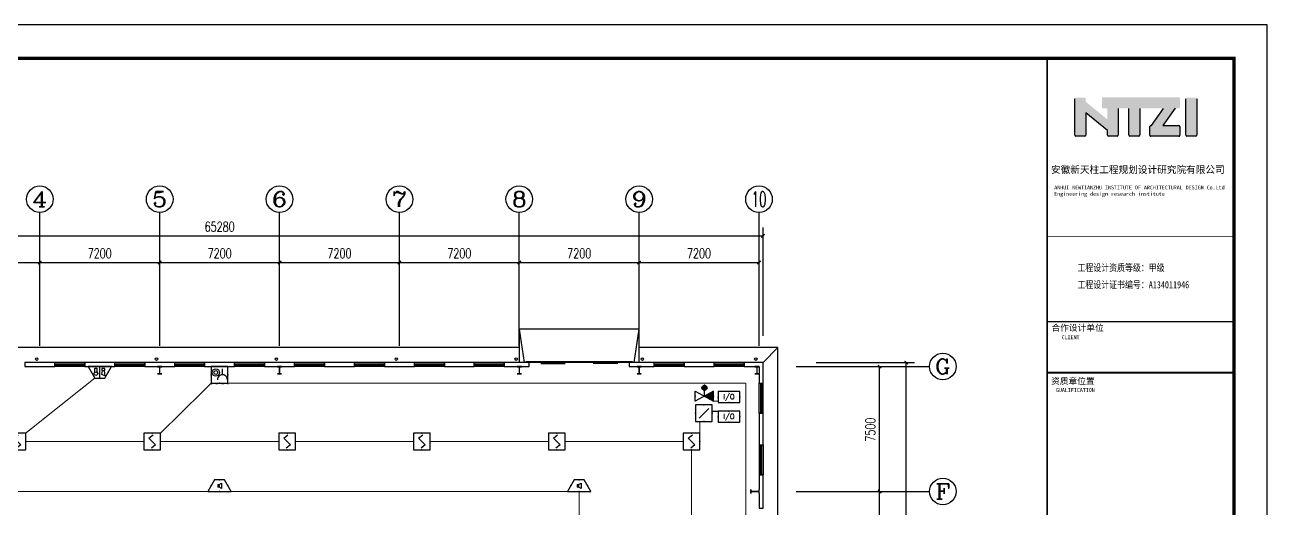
# Model space of a CAD drawing. Extents: x 4929870 to 5205508, y 4505833 to 4862647.
# Drawn here: x 5130884 to 5205508, y 4652042 to 4681045 of the extents above; entities that cross this region are included whole.
import ezdxf
from ezdxf.enums import TextEntityAlignment as Align

# ---------------------------------------------------------------- set-up
doc = ezdxf.new("R2010")
doc.units = 0
doc.header["$LTSCALE"] = 1000
doc.header["$MEASUREMENT"] = 0
doc.layers.get('0').update_dxf_attribs({"color": 4, "linetype": 'CONTINUOUS'})
doc.layers.get('Defpoints').update_dxf_attribs({"linetype": 'CONTINUOUS'})
for name, color, linetype in [('AXIS', 3, 'CONTINUOUS'), ('AXIS_TEXT', 7, 'CONTINUOUS'), ('COLUMN', 9, 'CONTINUOUS'), ('EQUIP-消防', 3, 'CONTINUOUS'), ('EVTR', 2, 'CONTINUOUS'), ('PUB_TEXT', 7, 'CONTINUOUS'), ('PUB_TITLE', 4, 'CONTINUOUS'), ('TEL_TEXT', 7, 'CONTINUOUS'), ('WALL', 5, 'CONTINUOUS'), ('WINDOW', 4, 'CONTINUOUS'), ('WIRE-消防广播', 5, 'TG_BC'), ('WIRE-消防电话', 6, 'TG_F'), ('WIRE-照明', 4, 'CONTINUOUS')]:
    doc.layers.add(name, color=color, linetype=linetype)
doc.styles.add('_TCH_AXIS', font='COMPLEX', dxfattribs={"bigfont": 'GBCBIG'})
doc.styles.add('_TCH_DIM_T3', font='SIMPLEX', dxfattribs={"width": 0.705882, "bigfont": 'GBCBIG'})
doc.styles.add('_TEL_DIM', font='SIMPLEX', dxfattribs={"width": 0.8, "height": 3.5, "bigfont": 'HZTXT'})
doc.styles.add('COMPLEX', font='COMPLEX')
doc.styles.get("Standard").update_dxf_attribs({"font": 'GBENOR', "bigfont": 'GBCBIG'})
doc.styles.add('TG_LINETYPE', font='SIMPLEX', dxfattribs={"width": 0.8, "height": 3, "bigfont": 'HZTXT'})
doc.styles.add('TQ', font='')
doc.styles.get('TQ').set_extended_font_data('SimSun')
doc.linetypes.add('TG_BC', pattern='A,2,-0.85,["BC",TG_LINETYPE,S=0.1,R=0,X=-0.65,Y=-0.15],0', length=2.85)
doc.linetypes.add('TG_F', pattern='A,2,-0.4,["F",TG_LINETYPE,S=0.1,R=0,X=-0.28,Y=-0.15],0', length=2.4)
doc.dimstyles.new('_TCH_ARCH&&200', dxfattribs={"dimtxt": 595, "dimasz": 200, "dimexe": 500, "dimexo": 600, "dimgap": 252.5, "dimtad": 1, "dimdec": 0, "dimzin": 0, "dimdsep": 46, "dimtxsty": '_TCH_DIM_T3', "dimblk": 'ARCHTICK', "dimcen": 0.09, "dimclrt": 7, "dimazin": 2, "dimtfac": 1, "dimtdec": 0, "dimtix": 1, "dimtmove": 2, "dimatfit": 3, "dimfxl": 0, "dimtolj": 1, "dimtzin": 0, "dimarcsym": 0})

# ---------------------------------------------------------------- blocks, each defined once
blk = doc.blocks.new('$equip$00002649')
for p, q in [((-0.5, 0.5), (-0.5, -0.5)), ((0.5, 0.5), (-0.5, 0.5)), ((-0.2, 0.2), (0.05, 0.4)), ((0, 0), (-0.2, 0.2)), ((0, 0), (0.2, -0.2)), ((0.5, -0.5), (0.5, 0.5)), ((-0.5, -0.5), (0.5, -0.5)), ((0.2, -0.2), (-0.05, -0.4))]:
    blk.add_line(p, q)
at = {"const_width": 0.04}
blk.add_lwpolyline([(-0.5, 0.5), (0.5, 0.5), (0.5, -0.5), (-0.5, -0.5), (-0.5, 0.5), (0.5, 0.5)], dxfattribs=at)
for p in [(-0.5, 0), (0, 0.5), (0.5, 0), (0, -0.5)]:
    blk.add_point(p)
at = {"color": 7, "flags": 1}
for tag, height, p in [('A', 0.00002, (0, 0)), ('B', 0.4, (0.762, -0.208))]:
    blk.add_attdef(tag, text='', height=height, dxfattribs=at).set_placement(p, align=Align.MIDDLE_CENTER)
blk = doc.blocks.new('$equip$00001915')
for p, q in [((0.5, 0.5), (-0.5, 0.5)), ((-0.5, 0.5), (-0.5, -0.5)), ((-0.283, -0.283), (0.283, 0.283)), ((0.5, -0.5), (0.5, 0.5)), ((-0.5, -0.5), (0.5, -0.5))]:
    blk.add_line(p, q)
for p in [(-0.5, 0), (0, 0.5), (0.5, 0), (0, -0.5)]:
    blk.add_point(p)
blk.add_solid([(0.283, 0.283), (0.075, 0.124), (0.124, 0.075)])
at = {"layer": 'TEL_TEXT', "style": '_TEL_DIM', "flags": 1}
blk.add_attdef('A', text='', height=0.00002, dxfattribs=at).set_placement((0, 0), align=Align.MIDDLE_CENTER)
blk = doc.blocks.new('$equip$00001743')
for p, q in [((-0.55, -0.95), (-0.55, -0.35)), ((0.55, -0.35), (-0.55, -0.95)), ((-0.55, -0.35), (0.55, -0.95)), ((0, -0.65), (0, -0.3)), ((0.55, -0.95), (0.55, -0.35))]:
    blk.add_line(p, q)
blk.add_circle((0, -0.15), 0.15)
for p in [(0, 0), (-0.55, -0.65), (0, -0.65), (0.55, -0.65)]:
    blk.add_point(p)
for points in [[(0, 0), (0, 0), (-0.075, -0.02), (0.075, -0.02)], [(-0.13, -0.075), (0.13, -0.075), (-0.15, -0.15), (0.15, -0.15)], [(-0.13, -0.225), (0.13, -0.225), (-0.15, -0.15), (0.15, -0.15)], [(-0.075, -0.02), (0.075, -0.02), (-0.13, -0.075), (0.13, -0.075)], [(-0.075, -0.28), (0.075, -0.28), (-0.13, -0.225), (0.13, -0.225)], [(0, -0.3), (0, -0.3), (-0.075, -0.28), (0.075, -0.28)], [(0.55, -0.35), (0.55, -0.95), (0, -0.65)]]:
    blk.add_solid(points)
at = {"flags": 9}
blk.add_attdef('A', (0, 0), '', height=0.00002, dxfattribs=at)
blk.add_attdef('B', text='', height=0.4, dxfattribs=at).set_placement((0.834, -0.65), align=Align.MIDDLE_CENTER)
blk = doc.blocks.new('$equip$00001926')
for p, q in [((0.65, 0.65), (-0.65, 0.65)), ((-0.65, 0.65), (-0.65, 0)), ((-0.65, 0), (0.65, 0)), ((0.65, 0), (0.65, 0.65))]:
    blk.add_line(p, q)
for p in [(-0.65, 0.325), (0, 0.65), (0, 0), (0.65, 0.325)]:
    blk.add_point(p)
at = {"color": 7, "style": '_TEL_DIM'}
blk.add_attdef('$TEXT$', text='', height=0.3, dxfattribs=at).set_placement((0.006, 0.343), align=Align.MIDDLE_CENTER)
at = {"color": 7, "style": '_TEL_DIM', "flags": 1}
blk.add_attdef('A', text='', height=0.00002, dxfattribs=at).set_placement((0, 0), align=Align.MIDDLE_CENTER)
blk = doc.blocks.new('$equip$00002655')
for p, q in [((-0.5, 1), (-0.5, 0)), ((0.5, 1), (-0.5, 1)), ((0.5, 0), (0.5, 1)), ((-0.5, 0), (0.5, 0)), ((-0.169, 0.5), (-0.169, 0.15))]:
    blk.add_line(p, q)
at = {"const_width": 0.04}
blk.add_lwpolyline([(-0.5, 1), (0.5, 1), (0.5, 0), (-0.5, 0), (-0.5, 1), (0.5, 1)], dxfattribs=at)
for radius in [0.226, 0.113]:
    blk.add_circle((0.227, 0.36), radius)
blk.add_arc((-0.169, 0.8), 0.3, 180, 0)
for p in [(0, 1), (-0.5, 0.5), (0, 0), (0.5, 0.5)]:
    blk.add_point(p)
at = {"color": 7, "flags": 1}
for tag, height, p in [('A', 0.00002, (0, 0)), ('B', 0.4, (0.762, 0.292))]:
    blk.add_attdef(tag, text='', height=height, dxfattribs=at).set_placement(p, align=Align.MIDDLE_CENTER)
blk = doc.blocks.new('$equip$00002677')
for p, q in [((-0.3, 0.699), (-0.703, 0)), ((-0.703, 0), (0.703, 0)), ((0.3, 0.699), (-0.3, 0.699)), ((-0.117, 0.421), (-0.117, 0.26)), ((-0.117, 0.421), (-0.036, 0.421)), ((-0.036, 0.26), (-0.117, 0.26)), ((-0.036, 0.421), (0.118, 0.503)), ((-0.036, 0.421), (-0.036, 0.26)), ((0.118, 0.173), (-0.036, 0.26)), ((0.118, 0.503), (0.118, 0.173)), ((0.703, 0), (0.3, 0.699))]:
    blk.add_line(p, q)
at = {"const_width": 0.04}
blk.add_lwpolyline([(-0.3, 0.699), (0.3, 0.699), (0.703, 0), (-0.703, 0), (-0.3, 0.699), (0.3, 0.699)], dxfattribs=at)
blk.add_lwpolyline([(-0.3, 0.699), (0.3, 0.699), (0.703, 0), (-0.703, 0), (-0.3, 0.699), (0.3, 0.699)], dxfattribs=at)
for p in [(-0.501, 0.349), (0, 0.699), (0, 0), (0.502, 0.349)]:
    blk.add_point(p)
at = {"color": 7, "flags": 1}
for tag, height, p in [('A', 0.00002, (0, 0)), ('B', 0.4, (0.961, 0.299))]:
    blk.add_attdef(tag, text='', height=height, dxfattribs=at).set_placement(p, align=Align.MIDDLE_CENTER)
blk = doc.blocks.new('$equip$00002679')
for p, q in [((-0.3, 0.699), (-0.703, 0)), ((-0.703, 0), (0.703, 0)), ((-0.264, 0.249), (-0.304, 0.569)), ((-0.304, 0.569), (-0.128, 0.489)), ((-0.304, 0.249), (-0.304, 0.113)), ((-0.128, 0.249), (-0.304, 0.249)), ((-0.304, 0.113), (-0.128, 0.113)), ((0.3, 0.699), (-0.3, 0.699)), ((0.3, 0.699), (-0.3, 0.699)), ((-0.128, 0.489), (-0.168, 0.249)), ((-0.128, 0.113), (-0.128, 0.249)), ((0, 0.699), (0, 0)), ((0.174, 0.11), (0.174, 0.338)), ((0.294, 0.11), (0.174, 0.11)), ((0.294, 0.338), (0.294, 0.11)), ((0.703, 0), (0.3, 0.699))]:
    blk.add_line(p, q)
at = {"const_width": 0.04}
for points in [[(-0.299, 0.699), (0.301, 0.699), (0.703, 0), (-0.702, 0), (-0.299, 0.699), (0.301, 0.699)], [(-0.3, 0.699), (0.3, 0.699), (0.703, 0), (-0.703, 0), (-0.3, 0.699), (0.3, 0.699)]]:
    blk.add_lwpolyline(points, dxfattribs=at)
blk.add_circle((0.234, 0.43), 0.111)
for p in [(-0.501, 0.349), (0, 0.699), (0, 0), (0.502, 0.349)]:
    blk.add_point(p)
at = {"color": 7, "flags": 1}
for tag, height, p in [('A', 0.00002, (0, 0)), ('B', 0.4, (0.961, 0.299))]:
    blk.add_attdef(tag, text='', height=height, dxfattribs=at).set_placement(p, align=Align.MIDDLE_CENTER)
blk = doc.blocks.new('_ArchTick')
at = {"color": 0, "linetype": 'ByBlock', "const_width": 0.4}
blk.add_lwpolyline([(-0.5, -0.5), (0.5, 0.5)], dxfattribs=at)
blk = doc.blocks.new('*D103')
at = {"layer": 'AXIS', "color": 0, "lineweight": -2}
for p, q in [((5124584, 4662382), (5124584, 4667282)), ((5131784, 4662382), (5131784, 4667282)), ((5124584, 4666782), (5131784, 4666782))]:
    blk.add_line(p, q, dxfattribs=at)
at = {"layer": 'Defpoints', "color": 0}
for p in [(5131784, 4666782), (5124584, 4661782), (5131784, 4661782)]:
    blk.add_point(p, dxfattribs=at)
at = {"layer": 'AXIS', "color": 0, "lineweight": -2, "xscale": 200, "yscale": 200, "zscale": 200, "rotation": 180}
blk.add_blockref('_ArchTick', (5124584, 4666782), dxfattribs=at)
at = {"layer": 'AXIS', "color": 0, "lineweight": -2, "xscale": 200, "yscale": 200, "zscale": 200}
blk.add_blockref('_ArchTick', (5131784, 4666782), dxfattribs=at)
at = {"layer": 'AXIS', "color": 7, "insert": (5128184, 4667332), "char_height": 595, "attachment_point": 5, "style": '_TCH_DIM_T3'}
blk.add_mtext('\\A1;7200', dxfattribs=at)
blk = doc.blocks.new('*D104')
at = {"layer": 'AXIS', "color": 0, "lineweight": -2}
for p, q in [((5131784, 4662382), (5131784, 4667282)), ((5138984, 4662382), (5138984, 4667282)), ((5131784, 4666782), (5138984, 4666782))]:
    blk.add_line(p, q, dxfattribs=at)
at = {"layer": 'Defpoints', "color": 0}
for p in [(5138984, 4666782), (5131784, 4661782), (5138984, 4661782)]:
    blk.add_point(p, dxfattribs=at)
at = {"layer": 'AXIS', "color": 0, "lineweight": -2, "xscale": 200, "yscale": 200, "zscale": 200, "rotation": 180}
blk.add_blockref('_ArchTick', (5131784, 4666782), dxfattribs=at)
at = {"layer": 'AXIS', "color": 0, "lineweight": -2, "xscale": 200, "yscale": 200, "zscale": 200}
blk.add_blockref('_ArchTick', (5138984, 4666782), dxfattribs=at)
at = {"layer": 'AXIS', "color": 7, "insert": (5135384, 4667332), "char_height": 595, "attachment_point": 5, "style": '_TCH_DIM_T3'}
blk.add_mtext('\\A1;7200', dxfattribs=at)
blk = doc.blocks.new('*D105')
at = {"layer": 'AXIS', "color": 0, "lineweight": -2}
for p, q in [((5138984, 4662382), (5138984, 4667282)), ((5146184, 4662382), (5146184, 4667282)), ((5138984, 4666782), (5146184, 4666782))]:
    blk.add_line(p, q, dxfattribs=at)
at = {"layer": 'Defpoints', "color": 0}
for p in [(5146184, 4666782), (5138984, 4661782), (5146184, 4661782)]:
    blk.add_point(p, dxfattribs=at)
at = {"layer": 'AXIS', "color": 0, "lineweight": -2, "xscale": 200, "yscale": 200, "zscale": 200, "rotation": 180}
blk.add_blockref('_ArchTick', (5138984, 4666782), dxfattribs=at)
at = {"layer": 'AXIS', "color": 0, "lineweight": -2, "xscale": 200, "yscale": 200, "zscale": 200}
blk.add_blockref('_ArchTick', (5146184, 4666782), dxfattribs=at)
at = {"layer": 'AXIS', "color": 7, "insert": (5142584, 4667332), "char_height": 595, "attachment_point": 5, "style": '_TCH_DIM_T3'}
blk.add_mtext('\\A1;7200', dxfattribs=at)
blk = doc.blocks.new('*D106')
at = {"layer": 'AXIS', "color": 0, "lineweight": -2}
for p, q in [((5146184, 4662382), (5146184, 4667282)), ((5153384, 4662382), (5153384, 4667282)), ((5146184, 4666782), (5153384, 4666782))]:
    blk.add_line(p, q, dxfattribs=at)
at = {"layer": 'Defpoints', "color": 0}
for p in [(5153384, 4666782), (5146184, 4661782), (5153384, 4661782)]:
    blk.add_point(p, dxfattribs=at)
at = {"layer": 'AXIS', "color": 0, "lineweight": -2, "xscale": 200, "yscale": 200, "zscale": 200, "rotation": 180}
blk.add_blockref('_ArchTick', (5146184, 4666782), dxfattribs=at)
at = {"layer": 'AXIS', "color": 0, "lineweight": -2, "xscale": 200, "yscale": 200, "zscale": 200}
blk.add_blockref('_ArchTick', (5153384, 4666782), dxfattribs=at)
at = {"layer": 'AXIS', "color": 7, "insert": (5149784, 4667332), "char_height": 595, "attachment_point": 5, "style": '_TCH_DIM_T3'}
blk.add_mtext('\\A1;7200', dxfattribs=at)
blk = doc.blocks.new('*D107')
at = {"layer": 'AXIS', "color": 0, "lineweight": -2}
for p, q in [((5153384, 4662382), (5153384, 4667282)), ((5160584, 4662382), (5160584, 4667282)), ((5153384, 4666782), (5160584, 4666782))]:
    blk.add_line(p, q, dxfattribs=at)
at = {"layer": 'Defpoints', "color": 0}
for p in [(5160584, 4666782), (5153384, 4661782), (5160584, 4661782)]:
    blk.add_point(p, dxfattribs=at)
at = {"layer": 'AXIS', "color": 0, "lineweight": -2, "xscale": 200, "yscale": 200, "zscale": 200, "rotation": 180}
blk.add_blockref('_ArchTick', (5153384, 4666782), dxfattribs=at)
at = {"layer": 'AXIS', "color": 0, "lineweight": -2, "xscale": 200, "yscale": 200, "zscale": 200}
blk.add_blockref('_ArchTick', (5160584, 4666782), dxfattribs=at)
at = {"layer": 'AXIS', "color": 7, "insert": (5156984, 4667332), "char_height": 595, "attachment_point": 5, "style": '_TCH_DIM_T3'}
blk.add_mtext('\\A1;7200', dxfattribs=at)
blk = doc.blocks.new('*D108')
at = {"layer": 'AXIS', "color": 0, "lineweight": -2}
for p, q in [((5160584, 4662382), (5160584, 4667282)), ((5167784, 4662382), (5167784, 4667282)), ((5160584, 4666782), (5167784, 4666782))]:
    blk.add_line(p, q, dxfattribs=at)
at = {"layer": 'Defpoints', "color": 0}
for p in [(5167784, 4666782), (5160584, 4661782), (5167784, 4661782)]:
    blk.add_point(p, dxfattribs=at)
at = {"layer": 'AXIS', "color": 0, "lineweight": -2, "xscale": 200, "yscale": 200, "zscale": 200, "rotation": 180}
blk.add_blockref('_ArchTick', (5160584, 4666782), dxfattribs=at)
at = {"layer": 'AXIS', "color": 0, "lineweight": -2, "xscale": 200, "yscale": 200, "zscale": 200}
blk.add_blockref('_ArchTick', (5167784, 4666782), dxfattribs=at)
at = {"layer": 'AXIS', "color": 7, "insert": (5164184, 4667332), "char_height": 595, "attachment_point": 5, "style": '_TCH_DIM_T3'}
blk.add_mtext('\\A1;7200', dxfattribs=at)
blk = doc.blocks.new('*D109')
at = {"layer": 'AXIS', "color": 0, "lineweight": -2}
for p, q in [((5167784, 4662382), (5167784, 4667282)), ((5174984, 4662382), (5174984, 4667282)), ((5167784, 4666782), (5174984, 4666782))]:
    blk.add_line(p, q, dxfattribs=at)
at = {"layer": 'Defpoints', "color": 0}
for p in [(5174984, 4666782), (5167784, 4661782), (5174984, 4661782)]:
    blk.add_point(p, dxfattribs=at)
at = {"layer": 'AXIS', "color": 0, "lineweight": -2, "xscale": 200, "yscale": 200, "zscale": 200, "rotation": 180}
blk.add_blockref('_ArchTick', (5167784, 4666782), dxfattribs=at)
at = {"layer": 'AXIS', "color": 0, "lineweight": -2, "xscale": 200, "yscale": 200, "zscale": 200}
blk.add_blockref('_ArchTick', (5174984, 4666782), dxfattribs=at)
at = {"layer": 'AXIS', "color": 7, "insert": (5171384, 4667332), "char_height": 595, "attachment_point": 5, "style": '_TCH_DIM_T3'}
blk.add_mtext('\\A1;7200', dxfattribs=at)
blk = doc.blocks.new('*D110')
at = {"layer": 'AXIS', "color": 0, "lineweight": -2}
for p, q in [((5109944, 4662382), (5109944, 4668882)), ((5175224, 4662382), (5175224, 4668882)), ((5109944, 4668382), (5175224, 4668382))]:
    blk.add_line(p, q, dxfattribs=at)
at = {"layer": 'Defpoints', "color": 0}
for p in [(5175224, 4668382), (5109944, 4661782), (5175224, 4661782)]:
    blk.add_point(p, dxfattribs=at)
at = {"layer": 'AXIS', "color": 0, "lineweight": -2, "xscale": 200, "yscale": 200, "zscale": 200, "rotation": 180}
blk.add_blockref('_ArchTick', (5109944, 4668382), dxfattribs=at)
at = {"layer": 'AXIS', "color": 0, "lineweight": -2, "xscale": 200, "yscale": 200, "zscale": 200}
blk.add_blockref('_ArchTick', (5175224, 4668382), dxfattribs=at)
at = {"layer": 'AXIS', "color": 7, "insert": (5142584, 4668932), "char_height": 595, "attachment_point": 5, "style": '_TCH_DIM_T3'}
blk.add_mtext('\\A1;65280', dxfattribs=at)
blk = doc.blocks.new('*D125')
at = {"layer": 'AXIS', "color": 0, "lineweight": -2}
for p, q in [((5177824, 4653042), (5182724, 4653042)), ((5182224, 4645542), (5182224, 4653042)), ((5177824, 4645542), (5182724, 4645542))]:
    blk.add_line(p, q, dxfattribs=at)
at = {"layer": 'Defpoints', "color": 0}
for p in [(5177224, 4653042), (5182224, 4653042), (5177224, 4645542)]:
    blk.add_point(p, dxfattribs=at)
at = {"layer": 'AXIS', "color": 0, "lineweight": -2, "xscale": 200, "yscale": 200, "zscale": 200}
for p, rotation in [((5182224, 4653042), 90), ((5182224, 4645542), 270)]:
    blk.add_blockref('_ArchTick', p, dxfattribs=dict(at, rotation=rotation))
at = {"layer": 'AXIS', "color": 7, "insert": (5181674, 4649292), "char_height": 595, "attachment_point": 5, "rotation": 90, "style": '_TCH_DIM_T3'}
blk.add_mtext('\\A1;7500', dxfattribs=at)
blk = doc.blocks.new('*D126')
at = {"layer": 'AXIS', "color": 0, "lineweight": -2}
for p, q in [((5177824, 4660542), (5182724, 4660542)), ((5182224, 4653042), (5182224, 4660542)), ((5177824, 4653042), (5182724, 4653042))]:
    blk.add_line(p, q, dxfattribs=at)
at = {"layer": 'Defpoints', "color": 0}
for p in [(5177224, 4660542), (5182224, 4660542), (5177224, 4653042)]:
    blk.add_point(p, dxfattribs=at)
at = {"layer": 'AXIS', "color": 0, "lineweight": -2, "xscale": 200, "yscale": 200, "zscale": 200}
for p, rotation in [((5182224, 4660542), 90), ((5182224, 4653042), 270)]:
    blk.add_blockref('_ArchTick', p, dxfattribs=dict(at, rotation=rotation))
at = {"layer": 'AXIS', "color": 7, "insert": (5181674, 4656752), "char_height": 595, "attachment_point": 5, "rotation": 90, "style": '_TCH_DIM_T3'}
blk.add_mtext('\\A1;7500', dxfattribs=at)
blk = doc.blocks.new('*D127')
at = {"layer": 'AXIS', "color": 0, "lineweight": -2}
for p, q in [((5178424, 4660782), (5184324, 4660782)), ((5183824, 4615302), (5183824, 4660782)), ((5178424, 4615302), (5184324, 4615302))]:
    blk.add_line(p, q, dxfattribs=at)
at = {"layer": 'Defpoints', "color": 0}
for p in [(5177824, 4660782), (5183824, 4660782), (5177824, 4615302)]:
    blk.add_point(p, dxfattribs=at)
at = {"layer": 'AXIS', "color": 0, "lineweight": -2, "xscale": 200, "yscale": 200, "zscale": 200}
for p, rotation in [((5183824, 4660782), 90), ((5183824, 4615302), 270)]:
    blk.add_blockref('_ArchTick', p, dxfattribs=dict(at, rotation=rotation))
at = {"layer": 'AXIS', "color": 7, "insert": (5183274, 4638042), "char_height": 595, "attachment_point": 5, "rotation": 90, "style": '_TCH_DIM_T3'}
blk.add_mtext('\\A1;45480', dxfattribs=at)
blk = doc.blocks.new('$TCHSYS$WIN2D')
for p, q in [((-0.5, 0.5), (0.5, 0.5)), ((-0.5, 0.5), (-0.5, -0.5)), ((0.5, 0.5), (0.5, -0.5)), ((0.5, 0.167), (-0.5, 0.167)), ((0.5, -0.167), (-0.5, -0.167)), ((-0.5, -0.5), (0.5, -0.5))]:
    blk.add_line(p, q)
blk = doc.blocks.new('$DorLib2D$00000130')
at = {"color": 0, "linetype": 'Continuous'}
for p, q in [((-0.533, 0.66), (-0.533, 0.513)), ((0, 0.66), (-0.533, 0.66)), ((0, 0.513), (0, 0.66)), ((0.533, 0.66), (0, 0.66)), ((0.533, 0.66), (0.533, 0.513)), ((0, 0.513), (-0.533, 0.513)), ((0.533, 0.513), (0, 0.513)), ((-0.385, 0.269), (-0.14, 0.269)), ((-0.385, 0.269), (-0.3, 0.214)), ((-0.3, 0.214), (-0.3, 0.269)), ((0.385, 0.269), (0.14, 0.269)), ((0.3, 0.214), (0.3, 0.269)), ((0.385, 0.269), (0.3, 0.214))]:
    blk.add_line(p, q, dxfattribs=at)
blk = doc.blocks.new('_AXISO')
blk.add_circle((0, 0), 0.5)
at = {"layer": 'AXIS_TEXT', "style": 'COMPLEX', "width": 1.041667}
blk.add_attdef('A', text='', height=0.56, dxfattribs=at).set_placement((-0.25, -0.28), (0.25, -0.28), align=Align.FIT)

msp = doc.modelspace()

# ---------------------------------------------------------------- hatches: boundary and pattern name
h = msp.add_hatch(color=256)
h.paths.add_polyline_path([(5194617.7, 4675766.2), (5195910.9, 4674708.9), (5195910.8, 4674434.3, 0.4142136), (5195974.8, 4674370.3), (5196501.1, 4674370.2, 0.4142136), (5196565.1, 4674434.2), (5196565.2, 4676032.1), (5197192.6, 4676032.1), (5197192.5, 4674436.8, 0.4142136), (5197256.5, 4674372.8), (5197796.5, 4674372.7, 0.4142136), (5197860.6, 4674436.7), (5197860.6, 4676031.7), (5199285.9, 4676031.7), (5198561.5, 4675009.3), (5198517.4, 4675009.3, 0.4142136), (5198453.4, 4674945.3), (5198453.4, 4674420, 0.4142136), (5198517.4, 4674356), (5200197.9, 4674355.9, 0.4142136), (5200261.9, 4674419.9), (5200262, 4674949.6, 0.4142136), (5200198, 4675013.6), (5199237.5, 4675013.6), (5199986.6, 4676041.4), (5200199.5, 4676041.4, 0.4142136), (5200263.5, 4676105.4), (5200263.6, 4676626.4, 0.4142136), (5200199.6, 4676690.4), (5195642.5, 4676690.6, 0.4142136), (5195578.5, 4676626.7), (5195578.5, 4676093.5, 0.4142136), (5195642.5, 4676029.5), (5195904.6, 4676029.5), (5195904.6, 4675373.2), (5194614.3, 4676427.2), (5194614.7, 4676604.3, 0.4148904), (5194550.7, 4676668.4), (5194014.7, 4676668.4, 0.4142136), (5193950.7, 4676604.4), (5193950.5, 4674429.9, 0.4142136), (5194014.5, 4674365.9), (5194553.7, 4674365.9, 0.4142136), (5194617.7, 4674429.9)])
h.paths.add_polyline_path([(5200626, 4674434.1, 0.4142136), (5200689.9, 4674370), (5201224.8, 4674370, 0.4142136), (5201288.8, 4674434), (5201288.9, 4676602, 0.4142136), (5201224.9, 4676666), (5200690.1, 4676666, 0.4142136), (5200626.1, 4676602)])

# ---------------------------------------------------------------- linework, layer by layer
for p, q in [((5193950.5, 4674429.9), (5193950.7, 4676604.4)), ((5196565.2, 4676032.1), (5196565.1, 4674434.2)), ((5197192.5, 4674436.8), (5197192.6, 4676032.1)), ((5197860.6, 4676031.7), (5197860.6, 4674436.7)), ((5198561.5, 4675009.3), (5199285.9, 4676031.7)), ((5199986.6, 4676041.4), (5199237.5, 4675013.6)), ((5200626, 4674434.1), (5200626.1, 4676602)), ((5201288.9, 4676602), (5201288.8, 4674434)), ((5195910.9, 4674708.9), (5194617.7, 4675766.2)), ((5194617.7, 4675766.2), (5194617.7, 4674429.9)), ((5195910.8, 4674434.3), (5195910.9, 4674708.9)), ((5198453.4, 4674420), (5198453.4, 4674945.3)), ((5198517.4, 4675009.3), (5198561.5, 4675009.3)), ((5199237.5, 4675013.6), (5200198, 4675013.6)), ((5200262, 4674949.6), (5200261.9, 4674419.9)), ((5194553.7, 4674365.9), (5194014.5, 4674365.9)), ((5196501.1, 4674370.2), (5195974.8, 4674370.3)), ((5197796.5, 4674372.7), (5197256.5, 4674372.8)), ((5200197.9, 4674355.9), (5198517.4, 4674356)), ((5201224.8, 4674370), (5200689.9, 4674370))]:
    msp.add_line(p, q)
for points in [[(5167783.9, 4660782.1), (5167783.9, 4662782.1), (5160583.9, 4662782.1), (5160583.9, 4660782.1)], [(5167483.9, 4660782.1), (5167783.9, 4662782.1), (5160583.9, 4662782.1), (5160883.9, 4660782.1)], [(5160583.9, 4661682.1), (5124583.9, 4661682.1)], [(5176123.9, 4645542.1), (5176123.9, 4661682.1), (5167783.9, 4661682.1)], [(5175223.9, 4660782.1), (5176123.9, 4661682.1)]]:
    msp.add_lwpolyline(points)
for centre, start, end in [((5198517.4, 4674945.3, 0), 89.996443, 179.996443), ((5200198, 4674949.6, 0), 359.996443, 89.996443), ((5194014.5, 4674429.9, 0), 179.996443, 269.996443), ((5194553.7, 4674429.9, 0), 269.996443, 359.996443), ((5195974.8, 4674434.3, 0), 179.996443, 269.996443), ((5196501.1, 4674434.2, 0), 269.996443, 359.996443), ((5197256.5, 4674436.8, 0), 179.996443, 269.996443), ((5197796.6, 4674436.7, 0), 269.996443, 359.996443), ((5198517.4, 4674420, 0), 179.996443, 269.996443), ((5200197.9, 4674419.9, 0), 269.996443, 359.996443), ((5200690, 4674434, 0), 179.996443, 269.996443), ((5201224.8, 4674434, 0), 269.996443, 359.996443)]:
    msp.add_arc(centre, 64, start, end)
at = {"layer": 'AXIS'}
for p, q in [((5131783.9, 4661782.1), (5131783.9, 4669782.1)), ((5138983.9, 4661782.1), (5138983.9, 4669782.1)), ((5146183.9, 4661782.1), (5146183.9, 4669782.1)), ((5153383.9, 4661782.1), (5153383.9, 4669782.1)), ((5160583.9, 4661782.1), (5160583.9, 4669782.1)), ((5167783.9, 4661782.1), (5167783.9, 4669782.1)), ((5174983.9, 4661782.1), (5174983.9, 4669782.1)), ((5177223.9, 4660542.1), (5185223.9, 4660542.1)), ((5177223.9, 4653042.1), (5185223.9, 4653042.1))]:
    msp.add_line(p, q, dxfattribs=at)
at = {"layer": 'COLUMN', "color": 5}
for p, q in [((5139108.9, 4660542.1), (5138858.9, 4660542.1)), ((5138858.9, 4660542.1), (5138858.9, 4660524.1)), ((5138858.9, 4660524.1), (5138973.9, 4660524.1)), ((5138973.9, 4660524.1), (5138978.9, 4660519.1)), ((5138978.9, 4660519.1), (5138978.9, 4660115.1)), ((5138988.9, 4660519.1), (5138993.9, 4660524.1)), ((5138988.9, 4660115.1), (5138988.9, 4660519.1)), ((5138993.9, 4660524.1), (5139108.9, 4660524.1)), ((5139108.9, 4660524.1), (5139108.9, 4660542.1)), ((5146308.9, 4660542.1), (5146058.9, 4660542.1)), ((5146058.9, 4660542.1), (5146058.9, 4660524.1)), ((5146058.9, 4660524.1), (5146173.9, 4660524.1)), ((5146173.9, 4660524.1), (5146178.9, 4660519.1)), ((5146178.9, 4660519.1), (5146178.9, 4660115.1)), ((5146188.9, 4660519.1), (5146193.9, 4660524.1)), ((5146188.9, 4660115.1), (5146188.9, 4660519.1)), ((5146193.9, 4660524.1), (5146308.9, 4660524.1)), ((5146308.9, 4660524.1), (5146308.9, 4660542.1)), ((5160708.9, 4660542.1), (5160458.9, 4660542.1)), ((5160458.9, 4660542.1), (5160458.9, 4660524.1)), ((5160458.9, 4660524.1), (5160573.9, 4660524.1)), ((5160573.9, 4660524.1), (5160578.9, 4660519.1)), ((5160578.9, 4660519.1), (5160578.9, 4660115.1)), ((5160588.9, 4660519.1), (5160593.9, 4660524.1)), ((5160588.9, 4660115.1), (5160588.9, 4660519.1)), ((5160593.9, 4660524.1), (5160708.9, 4660524.1)), ((5160708.9, 4660524.1), (5160708.9, 4660542.1)), ((5167908.9, 4660542.1), (5167658.9, 4660542.1)), ((5167658.9, 4660542.1), (5167658.9, 4660524.1)), ((5167658.9, 4660524.1), (5167773.9, 4660524.1)), ((5167773.9, 4660524.1), (5167778.9, 4660519.1)), ((5167778.9, 4660519.1), (5167778.9, 4660115.1)), ((5167788.9, 4660519.1), (5167793.9, 4660524.1)), ((5167788.9, 4660115.1), (5167788.9, 4660519.1)), ((5167793.9, 4660524.1), (5167908.9, 4660524.1)), ((5167908.9, 4660524.1), (5167908.9, 4660542.1)), ((5174983.9, 4660542.1), (5174733.9, 4660542.1)), ((5174733.9, 4660542.1), (5174733.9, 4660524.1)), ((5174733.9, 4660524.1), (5174848.9, 4660524.1)), ((5174848.9, 4660524.1), (5174853.9, 4660519.1)), ((5174853.9, 4660519.1), (5174853.9, 4660115.1)), ((5174863.9, 4660519.1), (5174868.9, 4660524.1)), ((5174863.9, 4660115.1), (5174863.9, 4660519.1)), ((5174868.9, 4660524.1), (5174983.9, 4660524.1)), ((5174983.9, 4660524.1), (5174983.9, 4660542.1)), ((5138973.9, 4660110.1), (5138858.9, 4660110.1)), ((5138858.9, 4660110.1), (5138858.9, 4660092.1)), ((5138858.9, 4660092.1), (5139108.9, 4660092.1)), ((5138978.9, 4660115.1), (5138973.9, 4660110.1)), ((5138993.9, 4660110.1), (5138988.9, 4660115.1)), ((5139108.9, 4660110.1), (5138993.9, 4660110.1)), ((5139108.9, 4660092.1), (5139108.9, 4660110.1)), ((5146173.9, 4660110.1), (5146058.9, 4660110.1)), ((5146058.9, 4660110.1), (5146058.9, 4660092.1)), ((5146058.9, 4660092.1), (5146308.9, 4660092.1)), ((5146178.9, 4660115.1), (5146173.9, 4660110.1)), ((5146193.9, 4660110.1), (5146188.9, 4660115.1)), ((5146308.9, 4660110.1), (5146193.9, 4660110.1)), ((5146308.9, 4660092.1), (5146308.9, 4660110.1)), ((5160573.9, 4660110.1), (5160458.9, 4660110.1)), ((5160458.9, 4660110.1), (5160458.9, 4660092.1)), ((5160458.9, 4660092.1), (5160708.9, 4660092.1)), ((5160578.9, 4660115.1), (5160573.9, 4660110.1)), ((5160593.9, 4660110.1), (5160588.9, 4660115.1)), ((5160708.9, 4660110.1), (5160593.9, 4660110.1)), ((5160708.9, 4660092.1), (5160708.9, 4660110.1)), ((5167773.9, 4660110.1), (5167658.9, 4660110.1)), ((5167658.9, 4660110.1), (5167658.9, 4660092.1)), ((5167658.9, 4660092.1), (5167908.9, 4660092.1)), ((5167778.9, 4660115.1), (5167773.9, 4660110.1)), ((5167793.9, 4660110.1), (5167788.9, 4660115.1)), ((5167908.9, 4660110.1), (5167793.9, 4660110.1)), ((5167908.9, 4660092.1), (5167908.9, 4660110.1)), ((5174848.9, 4660110.1), (5174733.9, 4660110.1)), ((5174733.9, 4660110.1), (5174733.9, 4660092.1)), ((5174733.9, 4660092.1), (5174983.9, 4660092.1)), ((5174853.9, 4660115.1), (5174848.9, 4660110.1)), ((5174868.9, 4660110.1), (5174863.9, 4660115.1)), ((5174983.9, 4660110.1), (5174868.9, 4660110.1)), ((5174983.9, 4660092.1), (5174983.9, 4660110.1)), ((5174499.9, 4653167.1), (5174483.9, 4653167.1)), ((5174483.9, 4653167.1), (5174483.9, 4652917.1)), ((5174483.9, 4652917.1), (5174499.9, 4652917.1)), ((5174499.9, 4653052.1), (5174499.9, 4653167.1)), ((5174504.9, 4653047.1), (5174499.9, 4653052.1)), ((5174499.9, 4653032.1), (5174504.9, 4653037.1)), ((5174499.9, 4652917.1), (5174499.9, 4653032.1)), ((5174962.9, 4653047.1), (5174504.9, 4653047.1)), ((5174504.9, 4653037.1), (5174962.9, 4653037.1)), ((5174967.9, 4653052.1), (5174962.9, 4653047.1)), ((5174962.9, 4653037.1), (5174967.9, 4653032.1)), ((5174983.9, 4653167.1), (5174967.9, 4653167.1)), ((5174967.9, 4653167.1), (5174967.9, 4653052.1)), ((5174967.9, 4653032.1), (5174967.9, 4652917.1)), ((5174967.9, 4652917.1), (5174983.9, 4652917.1)), ((5174983.9, 4652917.1), (5174983.9, 4653167.1))]:
    msp.add_line(p, q, dxfattribs=at)
at = {"layer": 'EVTR'}
for centre in [(5131594.3, 4660986.6), (5138794.3, 4660986.6), (5145994.3, 4660986.6), (5153194.3, 4660986.6), (5160394.3, 4660986.6), (5167979, 4660986.6), (5174794.3, 4660986.6)]:
    msp.add_circle(centre, 75, dxfattribs=at)
at = {"layer": 'PUB_TITLE', "lineweight": 40}
msp.add_line((5192286.6, 4660174.3), (5203506.6, 4660173.6), dxfattribs=at)
at = {"layer": 'PUB_TITLE'}
msp.add_lwpolyline([(5086707.7, 4597044.5), (5205507.7, 4597044.5), (5205507.7, 4681044.5), (5086707.7, 4681044.5)], close=True, dxfattribs=at)
at = {"layer": 'PUB_TITLE', "const_width": 200}
msp.add_lwpolyline([(5091707.7, 4599044.5), (5203507.7, 4599044.5), (5203507.7, 4679044.5), (5091707.7, 4679044.5)], close=True, dxfattribs=at)
at = {"layer": 'PUB_TITLE', "lineweight": 40, "elevation": 0}
for points, const_width in [([(5192292.8, 4679044.8), (5192287.8, 4599045.2)], 85), ([(5192292.8, 4679044.8), (5192287.8, 4599045.2)], 85), ([(5192292.1, 4668334.8), (5203512, 4668334.1)], 51), ([(5192291.8, 4663234.9), (5203511.7, 4663234.2)], 85), ([(5192291.6, 4660174.9), (5203511.5, 4660174.2)], 85)]:
    msp.add_lwpolyline(points, dxfattribs=dict(at, const_width=const_width))
at = {"layer": 'WALL'}
for p, q in [((5132683.9, 4660782.1), (5130883.9, 4660782.1)), ((5130883.9, 4660782.1), (5130883.9, 4660542.1)), ((5130883.9, 4660542.1), (5132683.9, 4660542.1)), ((5132683.9, 4660542.1), (5132683.9, 4660782.1)), ((5136283.9, 4660782.1), (5134483.9, 4660782.1)), ((5134483.9, 4660782.1), (5134483.9, 4660542.1)), ((5134483.9, 4660542.1), (5136283.9, 4660542.1)), ((5136283.9, 4660542.1), (5136283.9, 4660782.1)), ((5138983.9, 4660782.1), (5138083.9, 4660782.1)), ((5138083.9, 4660782.1), (5138083.9, 4660542.1)), ((5138083.9, 4660542.1), (5138858.9, 4660542.1)), ((5139883.9, 4660782.1), (5138983.9, 4660782.1)), ((5139108.9, 4660542.1), (5139883.9, 4660542.1)), ((5139883.9, 4660542.1), (5139883.9, 4660782.1)), ((5143483.9, 4660782.1), (5141683.9, 4660782.1)), ((5141683.9, 4660782.1), (5141683.9, 4660542.1)), ((5141683.9, 4660542.1), (5143483.9, 4660542.1)), ((5143483.9, 4660542.1), (5143483.9, 4660782.1)), ((5146183.9, 4660782.1), (5145283.9, 4660782.1)), ((5145283.9, 4660782.1), (5145283.9, 4660542.1)), ((5145283.9, 4660542.1), (5146058.9, 4660542.1)), ((5147083.9, 4660782.1), (5146183.9, 4660782.1)), ((5146308.9, 4660542.1), (5147083.9, 4660542.1)), ((5147083.9, 4660542.1), (5147083.9, 4660782.1)), ((5150683.9, 4660782.1), (5148883.9, 4660782.1)), ((5148883.9, 4660782.1), (5148883.9, 4660542.1)), ((5148883.9, 4660542.1), (5150683.9, 4660542.1)), ((5150683.9, 4660542.1), (5150683.9, 4660782.1)), ((5154283.9, 4660782.1), (5152483.9, 4660782.1)), ((5152483.9, 4660782.1), (5152483.9, 4660542.1)), ((5152483.9, 4660542.1), (5154283.9, 4660542.1)), ((5154283.9, 4660542.1), (5154283.9, 4660782.1)), ((5157883.9, 4660782.1), (5156083.9, 4660782.1)), ((5156083.9, 4660782.1), (5156083.9, 4660542.1)), ((5156083.9, 4660542.1), (5157883.9, 4660542.1)), ((5157883.9, 4660542.1), (5157883.9, 4660782.1)), ((5160583.9, 4660782.1), (5159683.9, 4660782.1)), ((5159683.9, 4660782.1), (5159683.9, 4660542.1)), ((5159683.9, 4660542.1), (5160458.9, 4660542.1)), ((5161183.9, 4660782.1), (5160583.9, 4660782.1)), ((5160708.9, 4660542.1), (5161183.9, 4660542.1)), ((5161183.9, 4660542.1), (5161183.9, 4660782.1)), ((5167783.9, 4660782.1), (5167183.9, 4660782.1)), ((5167183.9, 4660782.1), (5167183.9, 4660542.1)), ((5167183.9, 4660542.1), (5167658.9, 4660542.1)), ((5168683.9, 4660782.1), (5167783.9, 4660782.1)), ((5167908.9, 4660542.1), (5168683.9, 4660542.1)), ((5168683.9, 4660542.1), (5168683.9, 4660782.1)), ((5172283.9, 4660782.1), (5170483.9, 4660782.1)), ((5170483.9, 4660782.1), (5170483.9, 4660542.1)), ((5170483.9, 4660542.1), (5172283.9, 4660542.1)), ((5172283.9, 4660542.1), (5172283.9, 4660782.1)), ((5175223.9, 4660782.1), (5174083.9, 4660782.1)), ((5174083.9, 4660782.1), (5174083.9, 4660542.1)), ((5174083.9, 4660542.1), (5174733.9, 4660542.1)), ((5174983.9, 4660524.1), (5174983.9, 4660110.1)), ((5175223.9, 4659542.1), (5175223.9, 4660782.1)), ((5174983.9, 4660092.1), (5174983.9, 4659542.1)), ((5174983.9, 4659542.1), (5175223.9, 4659542.1)), ((5175223.9, 4657742.1), (5174983.9, 4657742.1)), ((5174983.9, 4657742.1), (5174983.9, 4655842.1)), ((5175223.9, 4655842.1), (5175223.9, 4657742.1)), ((5174983.9, 4655842.1), (5175223.9, 4655842.1)), ((5175223.9, 4654042.1), (5174983.9, 4654042.1)), ((5174983.9, 4654042.1), (5174983.9, 4653167.1)), ((5175223.9, 4653042.1), (5175223.9, 4654042.1)), ((5174983.9, 4652917.1), (5174983.9, 4652042.1)), ((5175223.9, 4652042.1), (5175223.9, 4653042.1)), ((5174983.9, 4652042.1), (5175223.9, 4652042.1))]:
    msp.add_line(p, q, dxfattribs=at)
at = {"layer": 'WIRE-消防广播', "linetype": 'TG_BC', "ltscale": 0.5, "const_width": 70}
for points in [[(5121686.6, 4653042.1), (5141881.2, 4653042.1)], [(5143286.6, 4653042.1), (5163481.2, 4653042.1)], [(5164183.9, 4653042.1), (5164184, 4647154.6)]]:
    msp.add_lwpolyline(points, dxfattribs=at)
at = {"layer": 'WIRE-消防电话', "linetype": 'TG_F', "ltscale": 0.5, "const_width": 70}
for points in [[(5143083.9, 4659542.1), (5174191.5, 4659542.1)], [(5174191.5, 4647010.1), (5174191.5, 4659542.1)]]:
    msp.add_lwpolyline(points, dxfattribs=at)
at = {"layer": 'WIRE-照明', "color": 4, "linetype": 'Continuous', "const_width": 70}
for points in [[(5130933.9, 4656542.1), (5135083.6, 4659843.4)], [(5139033.9, 4656542.1), (5142083.9, 4659542.1)], [(5171433.9, 4656542.1), (5171433.9, 4657232.4)], [(5130933.9, 4656042.1), (5138033.9, 4656042.1)], [(5139033.9, 4656042.1), (5146133.9, 4656042.1)], [(5147133.9, 4656042.1), (5154233.9, 4656042.1)], [(5155233.9, 4656042.1), (5162333.9, 4656042.1)], [(5163333.9, 4656042.1), (5170433.9, 4656042.1)], [(5170933.9, 4647542.1), (5170933.9, 4655542.1)]]:
    msp.add_lwpolyline(points, dxfattribs=at)
at = {"layer": 'WIRE-照明', "linetype": 'Continuous', "const_width": 70}
for points in [[(5172255, 4658462), (5172527.8, 4658462)], [(5172179, 4657851.3), (5172527.8, 4657851.3)]]:
    msp.add_lwpolyline(points, dxfattribs=at)

# ---------------------------------------------------------------- block references
at = {"layer": 'AXIS'}
ref = msp.add_blockref('_AXISO', (5131783.9, 4670582.1), dxfattribs=dict(at, xscale=1600, yscale=1600, zscale=1600))
ref.add_attrib('A', '4', dxfattribs={"layer": 'AXIS_TEXT', "height": 905.1, "style": '_TCH_AXIS', "width": 1.3125}).set_placement((5131331.4, 4670129.5), (5132236.4, 4670129.5), align=Align.FIT)
ref = msp.add_blockref('_AXISO', (5138983.9, 4670582.1), dxfattribs=dict(at, xscale=1600, yscale=1600, zscale=1600))
ref.add_attrib('A', '5', dxfattribs={"layer": 'AXIS_TEXT', "height": 905.1, "style": '_TCH_AXIS', "width": 1.5}).set_placement((5138531.4, 4670129.5), (5139436.4, 4670129.5), align=Align.FIT)
ref = msp.add_blockref('_AXISO', (5146183.9, 4670582.1), dxfattribs=dict(at, xscale=1600, yscale=1600, zscale=1600))
ref.add_attrib('A', '6', dxfattribs={"layer": 'AXIS_TEXT', "height": 905.1, "style": '_TCH_AXIS', "width": 1.5}).set_placement((5145731.4, 4670129.5), (5146636.4, 4670129.5), align=Align.FIT)
ref = msp.add_blockref('_AXISO', (5153383.9, 4670582.1), dxfattribs=dict(at, xscale=1600, yscale=1600, zscale=1600))
ref.add_attrib('A', '7', dxfattribs={"layer": 'AXIS_TEXT', "height": 905.1, "style": '_TCH_AXIS', "width": 1.5}).set_placement((5152931.4, 4670129.5), (5153836.4, 4670129.5), align=Align.FIT)
ref = msp.add_blockref('_AXISO', (5160583.9, 4670582.1), dxfattribs=dict(at, xscale=1600, yscale=1600, zscale=1600))
ref.add_attrib('A', '8', dxfattribs={"layer": 'AXIS_TEXT', "height": 905.1, "style": '_TCH_AXIS', "width": 1.5}).set_placement((5160131.4, 4670129.5), (5161036.4, 4670129.5), align=Align.FIT)
ref = msp.add_blockref('_AXISO', (5167783.9, 4670582.1), dxfattribs=dict(at, xscale=1600, yscale=1600, zscale=1600))
ref.add_attrib('A', '9', dxfattribs={"layer": 'AXIS_TEXT', "height": 905.1, "style": '_TCH_AXIS', "width": 1.5}).set_placement((5167331.4, 4670129.5), (5168236.4, 4670129.5), align=Align.FIT)
ref = msp.add_blockref('_AXISO', (5174983.9, 4670582.1), dxfattribs=dict(at, xscale=1600, yscale=1600, zscale=1600))
ref.add_attrib('A', '10', dxfattribs={"layer": 'AXIS_TEXT', "height": 905.1, "style": '_TCH_AXIS', "width": 0.724138}).set_placement((5174531.4, 4670129.5), (5175436.4, 4670129.5), align=Align.FIT)
ref = msp.add_blockref('_AXISO', (5186023.9, 4660542.1), dxfattribs=dict(at, xscale=1600, yscale=1600, zscale=1600))
ref.add_attrib('A', 'G', dxfattribs={"layer": 'AXIS_TEXT', "height": 905.1, "style": '_TCH_AXIS', "width": 1.166667}).set_placement((5185571.4, 4660089.5), (5186476.4, 4660089.5), align=Align.FIT)
ref = msp.add_blockref('_AXISO', (5186023.9, 4653042.1), dxfattribs=dict(at, xscale=1600, yscale=1600, zscale=1600))
ref.add_attrib('A', 'F', dxfattribs={"layer": 'AXIS_TEXT', "height": 905.1, "style": '_TCH_AXIS', "width": 1.3125}).set_placement((5185571.4, 4652589.5), (5186476.4, 4652589.5), align=Align.FIT)
at = {"layer": 'EQUIP-消防', "color": 0, "xscale": 1000, "yscale": 1000, "zscale": 1000, "rotation": 179.999999999785}
for name, p in [('$equip$00002679', (5135383.9, 4660542.1)), ('$equip$00002655', (5142583.9, 4660542.1))]:
    msp.add_blockref(name, p, dxfattribs=at)
at = {"layer": 'EQUIP-消防', "xscale": 1000, "yscale": 1000, "zscale": 1000}
for name, p in [('$equip$00001743', (5171705, 4659412)), ('$equip$00001915', (5171679, 4657732.4))]:
    msp.add_blockref(name, p, dxfattribs=at)
for p in [(5173177.8, 4658385.4), (5173177.8, 4657201.3)]:
    msp.add_blockref('$equip$00001926', p, dxfattribs=at).add_auto_attribs({'$TEXT$': 'I/O'})
at = {"layer": 'EQUIP-消防', "color": 0, "xscale": 1000, "yscale": 1000, "zscale": 1000}
for name, p in [('$equip$00002649', (5130433.9, 4656042.1)), ('$equip$00002649', (5138533.9, 4656042.1)), ('$equip$00002649', (5146633.9, 4656042.1)), ('$equip$00002649', (5154733.9, 4656042.1)), ('$equip$00002649', (5162833.9, 4656042.1)), ('$equip$00002649', (5170933.9, 4656042.1)), ('$equip$00002677', (5142583.9, 4653042.1)), ('$equip$00002677', (5164183.9, 4653042.1))]:
    msp.add_blockref(name, p, dxfattribs=at)
at = {"layer": 'WINDOW'}
for name, p, xscale, yscale, zscale, rotation in [('$TCHSYS$WIN2D', (5133583.9, 4660662.1), 1800, 240, 1800, 179.9999999997888), ('$TCHSYS$WIN2D', (5137183.9, 4660662.1), 1800, 240, 1800, 179.9999999997888), ('$TCHSYS$WIN2D', (5140783.9, 4660662.1), 1800, 240, 1800, 179.9999999997851), ('$TCHSYS$WIN2D', (5144383.9, 4660662.1), 1800, 240, 1800, 179.9999999997851), ('$TCHSYS$WIN2D', (5147983.9, 4660662.1), 1800, 240, 1800, 179.9999999997851), ('$TCHSYS$WIN2D', (5151583.9, 4660662.1), 1800, 240, 1800, 179.9999999997851), ('$TCHSYS$WIN2D', (5155183.9, 4660662.1), 1800, 240, 1800, 179.9999999997851), ('$TCHSYS$WIN2D', (5158783.9, 4660662.1), 1800, 240, 1800, 179.9999999997851), ('$DorLib2D$00000130', (5164183.9, 4660662.1), -6000, -240, -6000, 179.9999999997925), ('$TCHSYS$WIN2D', (5169583.9, 4660662.1), 1800, 240, 1800, 179.9999999997851), ('$TCHSYS$WIN2D', (5173183.9, 4660662.1), 1800, 240, 1800, 179.9999999997851), ('$TCHSYS$WIN2D', (5175103.9, 4658642.1), 1800, 240, 1800, 89.99999999970119), ('$TCHSYS$WIN2D', (5175103.9, 4654942.1), -1800, 240, -1800, 89.99999999970119)]:
    msp.add_blockref(name, p, dxfattribs=dict(at, xscale=xscale, yscale=yscale, zscale=zscale, rotation=rotation))

# ---------------------------------------------------------------- texts
at = {"layer": 'PUB_TEXT', "char_height": 424.998, "attachment_point": 1, "rotation": 359.996443, "style": 'TQ'}
for s, insert in [('安徽新天柱工程规划设计研究院有限公司 ', (5192520.7, 4672570.4, 0)), ('{\\fSimHei|b0|i0|c134|p2;\\W0.8;工程设计资质等级：甲级} ', (5194111.9, 4666682.8, 0)), ('{\\fSimHei|b0|i0|c134|p2;\\W0.8;工程设计证书编号：A134011946}', (5194111.8, 4665662.8, 0))]:
    msp.add_mtext(s, dxfattribs=dict(at, insert=insert))
at = {"layer": 'PUB_TEXT', "attachment_point": 1, "rotation": 359.996443, "style": 'TQ'}
for s, insert, char_height, width in [('ANHUI NEWTIANZHU INSTITUTE OF ARCHITECTURAL DESIGN Co.Ltd\\PEngineering design research institute', (5192717.1, 4671400, 0), 229.499, 10514.648), ('合作设计单位', (5192550.7, 4663055.1, 0), 374, 3498.5), ('CLIENT', (5193162.8, 4662409.1, 0), 229.5, 4799.073), ('资质章位置', (5192529, 4659851.8, 0), 374, 4249.976), ('GUALIFICATION', (5192818, 4659246.4, 0), 229.499, 5361.77)]:
    msp.add_mtext(s, dxfattribs=dict(at, insert=insert, char_height=char_height, width=width))

# ---------------------------------------------------------------- dimensions: what is measured, and where the dimension line sits
at = {"layer": 'AXIS'}
for p1, p2, distance, picture, middle in [((5109943.9, 4661782.1), (5175223.9, 4661782.1), 6600, '*D110', (5142583.9, 4668932.1)), ((5124583.9, 4661782.1), (5131783.9, 4661782.1), 5000, '*D103', (5128183.9, 4667332.1)), ((5131783.9, 4661782.1), (5138983.9, 4661782.1), 5000, '*D104', (5135383.9, 4667332.1)), ((5138983.9, 4661782.1), (5146183.9, 4661782.1), 5000, '*D105', (5142583.9, 4667332.1)), ((5146183.9, 4661782.1), (5153383.9, 4661782.1), 5000, '*D106', (5149783.9, 4667332.1)), ((5153383.9, 4661782.1), (5160583.9, 4661782.1), 5000, '*D107', (5156983.9, 4667332.1)), ((5160583.9, 4661782.1), (5167783.9, 4661782.1), 5000, '*D108', (5164183.9, 4667332.1)), ((5167783.9, 4661782.1), (5174983.9, 4661782.1), 5000, '*D109', (5171383.9, 4667332.1)), ((5177823.9, 4615302.1), (5177823.9, 4660782.1), -6000, '*D127', (5183273.9, 4638042.1)), ((5177223.9, 4645542.1), (5177223.9, 4653042.1), -5000, '*D125', (5181673.9, 4649292.1))]:
    dim = msp.add_aligned_dim(p1=p1, p2=p2, distance=distance, dimstyle='_TCH_ARCH&&200', dxfattribs=at)
    dim.commit()
    dim.dimension.update_dxf_attribs({"geometry": picture, "text_midpoint": middle})
dim = msp.add_linear_dim(base=(5182223.9, 4660542.1), p1=(5177223.9, 4653042.1), p2=(5177223.9, 4660542.1), angle=90, dimstyle='_TCH_ARCH&&200', dxfattribs=at)
dim.commit()
dim.dimension.update_dxf_attribs({"geometry": '*D126', "text_midpoint": (5181673.9, 4656752.1), "dimtype": 129})

doc.saveas('drawing.dxf')
